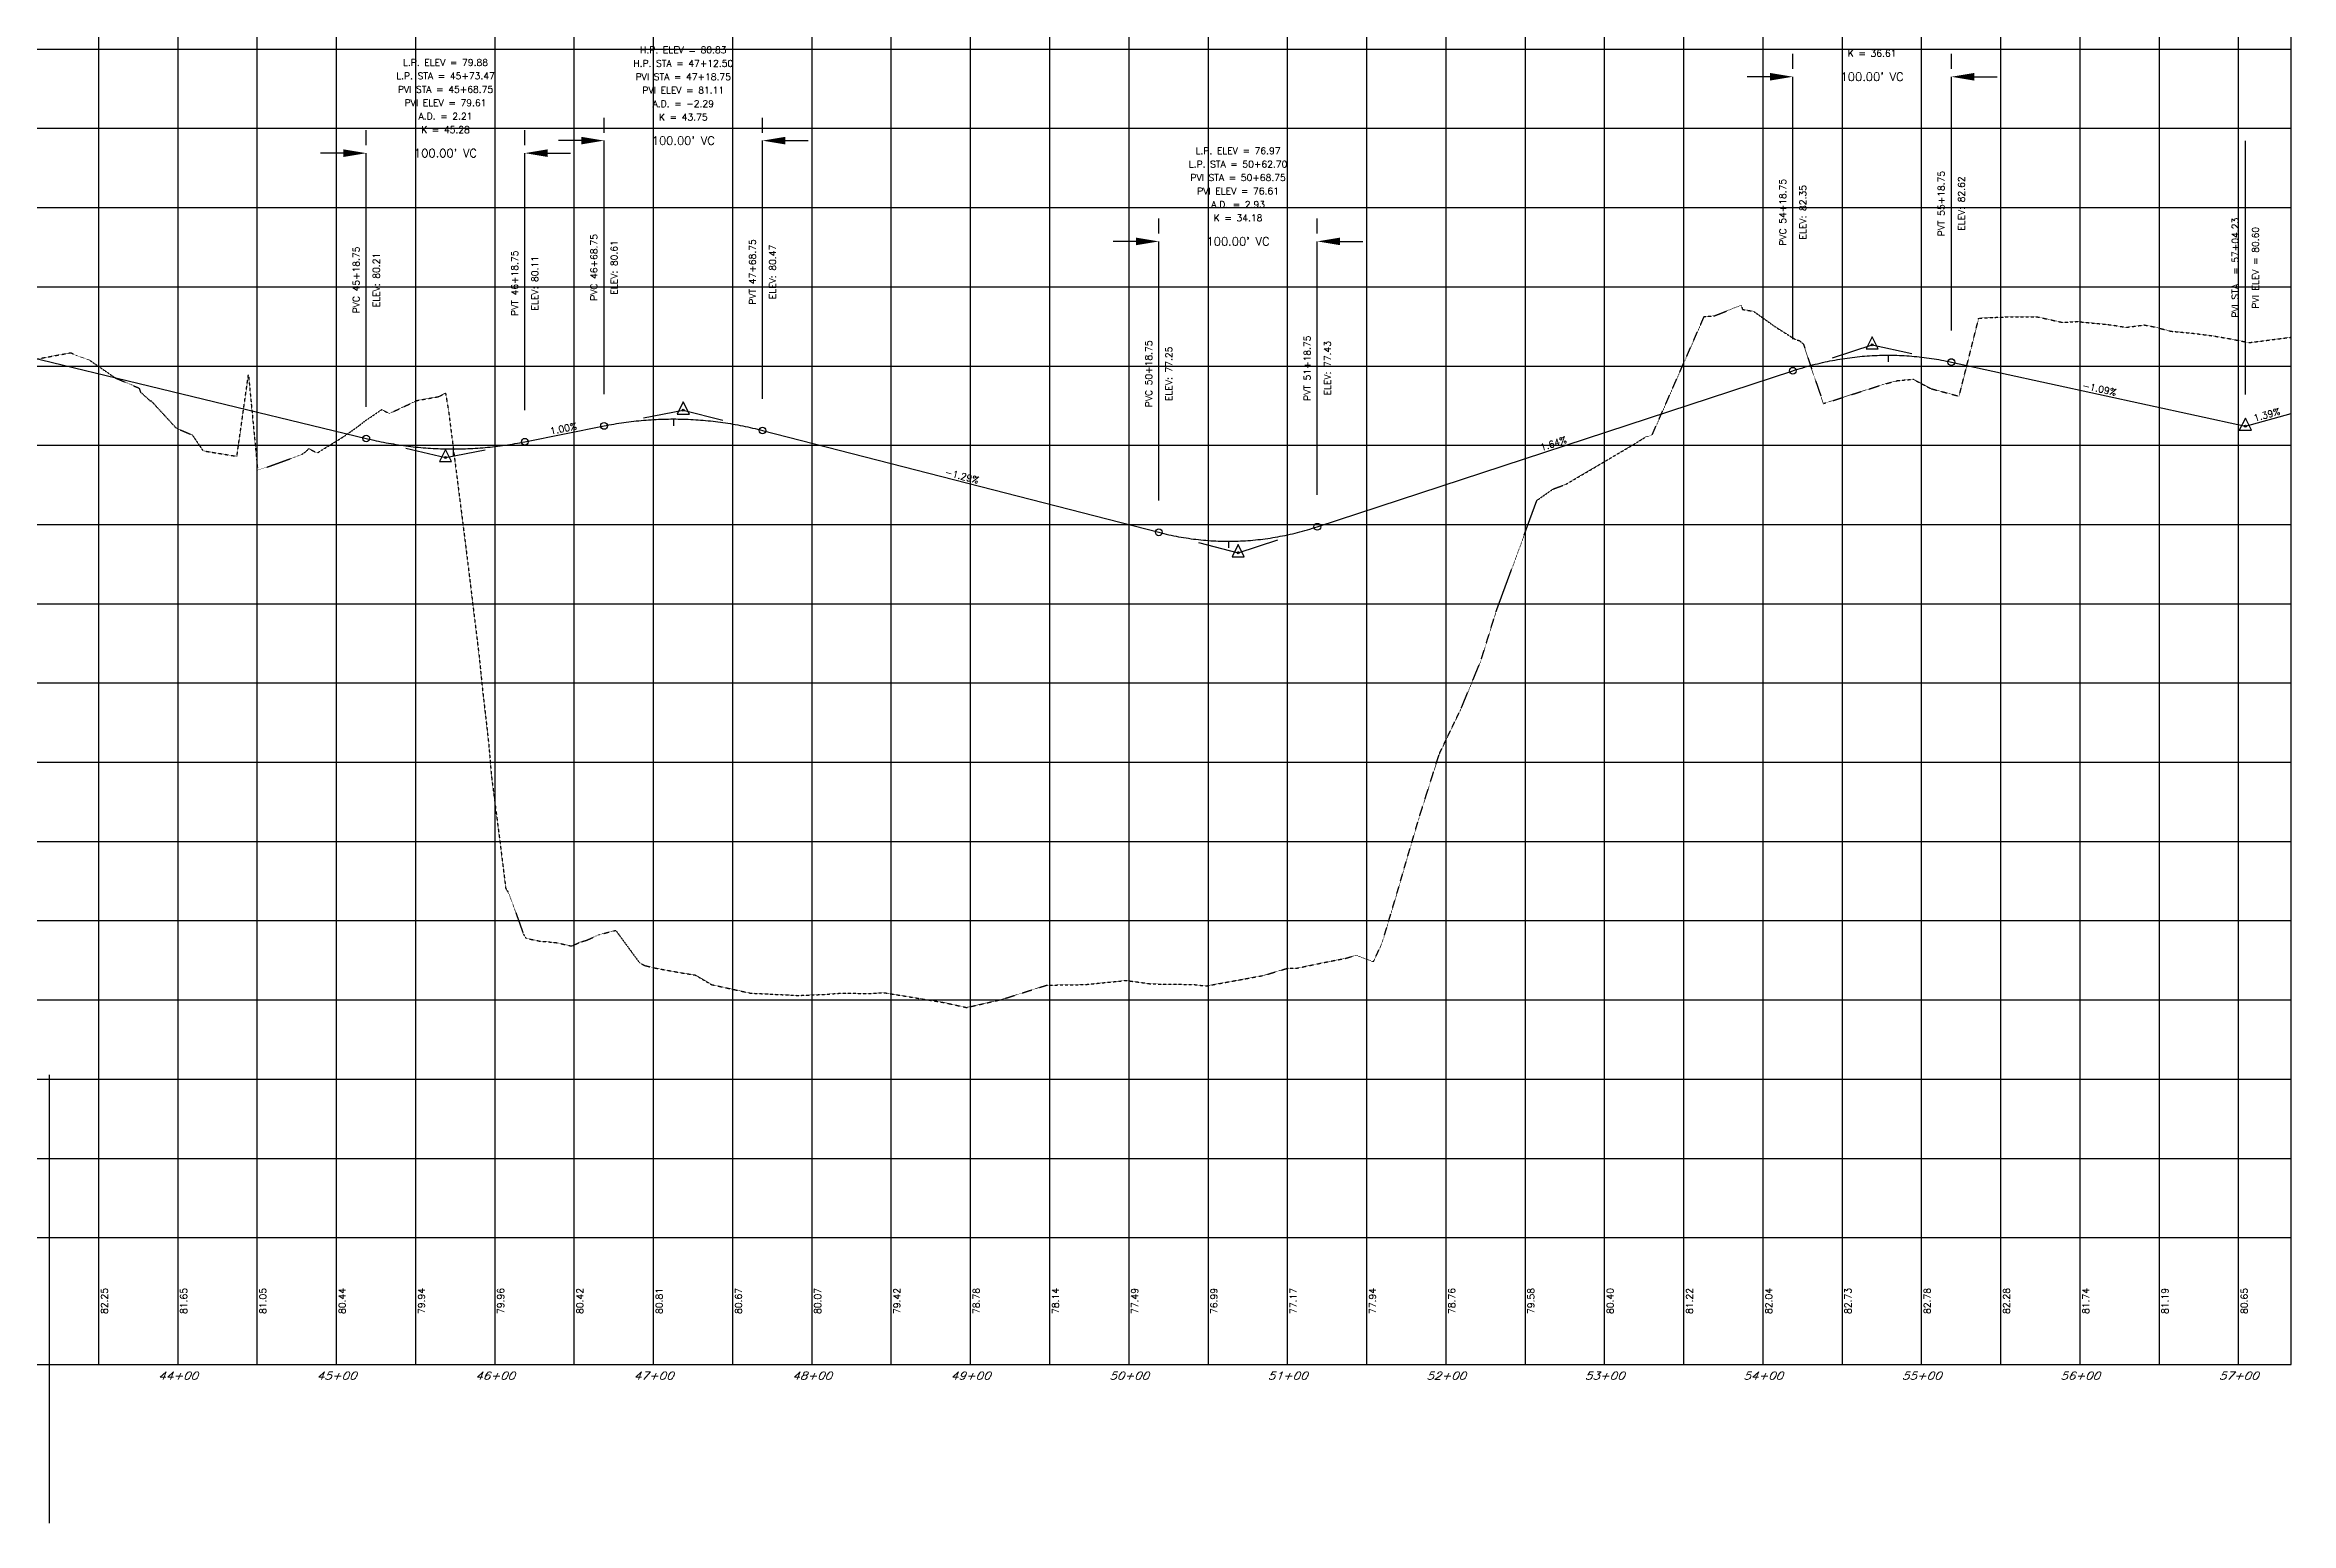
# Model space of a CAD drawing. Header units: inches. Extents: x 42 to 5940, y 215 to 3803.
# Drawn here: x 4444 to 5861, y 2073 to 3005 of the extents above; entities that cross this region are included whole.
import ezdxf
from ezdxf.enums import TextEntityAlignment as Align

# ---------------------------------------------------------------- set-up
doc = ezdxf.new("R2010")
doc.units = ezdxf.units.IN
doc.header["$MEASUREMENT"] = 0
doc.linetypes.add('DASHED4', pattern=[0.1875, 0.125, -0.0625])
for name, color, linetype in [('LOOPPBASE', 6, 'Continuous'), ('LOOPPEGC', 3, 'DASHED4'), ('LOOPPFGC', 5, 'Continuous'), ('LOOPPFGCT', 3, 'Continuous'), ('LOOPPGRID', 9, 'Continuous'), ('LOOPPVGRID', 9, 'Continuous'), ('P7PIT', 3, 'Continuous')]:
    doc.layers.add(name, color=color, linetype=linetype)
doc.styles.add('60L', font='simplex.shx', dxfattribs={"height": 5.3})
doc.styles.add('60S', font='simplex.shx', dxfattribs={"width": 1.15, "oblique": 22, "height": 4.8})
doc.dimstyles.get("Standard").update_dxf_attribs({"dimtxt": 0.18, "dimasz": 0.18, "dimexe": 0.18, "dimexo": 0.0625, "dimgap": 0.09, "dimtad": 0, "dimtih": 1, "dimtoh": 1, "dimdec": 4, "dimzin": 0, "dimdsep": 46, "dimtxsty": 'Standard', "dimcen": 0.09, "dimadec": 0, "dimazin": 0, "dimtfac": 1, "dimtdec": 4, "dimtofl": 0, "dimtmove": 0, "dimatfit": 3, "dimfxl": 1, "dimtolj": 1, "dimtzin": 0, "dimarcsym": 0})

# ---------------------------------------------------------------- blocks, each defined once
blk = doc.blocks.new('*D6')
at = {"layer": 'DEFPOINTS', "color": 0}
for p in [(5546.6, 2985.2), (5646.6, 2985.2), (5646.6, 2985.2)]:
    blk.add_point(p, dxfattribs=at)
at = {"layer": 'LOOPPFGCT', "color": 0, "lineweight": -2}
for p, q in [((5546.6, 2990.2), (5546.6, 2999.6)), ((5646.6, 2990.2), (5646.6, 2999.6)), ((5532.2, 2985.2), (5517.8, 2985.2)), ((5661, 2985.2), (5675.4, 2985.2))]:
    blk.add_line(p, q, dxfattribs=at)
at = {"layer": 'LOOPPFGCT', "color": 0}
for points in [[(5532.2, 2987.6), (5532.2, 2982.8), (5546.6, 2985.2)], [(5661, 2987.6), (5661, 2982.8), (5646.6, 2985.2)]]:
    blk.add_solid(points, dxfattribs=at)
at = {"layer": 'LOOPPFGCT', "color": 0, "insert": (5596.6, 2985.2), "char_height": 5.3, "attachment_point": 5, "style": '60L'}
blk.add_mtext("\\A1;100.00' VC", dxfattribs=at)
blk = doc.blocks.new('*D7')
at = {"layer": 'DEFPOINTS', "color": 0}
for p in [(5146.6, 2881.3), (5246.6, 2881.3), (5246.6, 2881.3)]:
    blk.add_point(p, dxfattribs=at)
at = {"layer": 'LOOPPFGCT', "color": 0, "lineweight": -2}
for p, q in [((5146.6, 2886.3), (5146.6, 2895.7)), ((5246.6, 2886.3), (5246.6, 2895.7)), ((5132.2, 2881.3), (5117.8, 2881.3)), ((5261, 2881.3), (5275.4, 2881.3))]:
    blk.add_line(p, q, dxfattribs=at)
at = {"layer": 'LOOPPFGCT', "color": 0}
for points in [[(5132.2, 2883.7), (5132.2, 2878.9), (5146.6, 2881.3)], [(5261, 2883.7), (5261, 2878.9), (5246.6, 2881.3)]]:
    blk.add_solid(points, dxfattribs=at)
at = {"layer": 'LOOPPFGCT', "color": 0, "insert": (5196.6, 2881.3), "char_height": 5.3, "attachment_point": 5, "style": '60L'}
blk.add_mtext("\\A1;100.00' VC", dxfattribs=at)
blk = doc.blocks.new('*D8')
at = {"layer": 'DEFPOINTS', "color": 0}
for p in [(4796.6, 2944.9), (4896.6, 2944.9), (4896.6, 2944.9)]:
    blk.add_point(p, dxfattribs=at)
at = {"layer": 'LOOPPFGCT', "color": 0, "lineweight": -2}
for p, q in [((4796.6, 2949.9), (4796.6, 2959.3)), ((4896.6, 2949.9), (4896.6, 2959.3)), ((4782.2, 2944.9), (4767.8, 2944.9)), ((4911, 2944.9), (4925.4, 2944.9))]:
    blk.add_line(p, q, dxfattribs=at)
at = {"layer": 'LOOPPFGCT', "color": 0}
for points in [[(4782.2, 2947.3), (4782.2, 2942.5), (4796.6, 2944.9)], [(4911, 2947.3), (4911, 2942.5), (4896.6, 2944.9)]]:
    blk.add_solid(points, dxfattribs=at)
at = {"layer": 'LOOPPFGCT', "color": 0, "insert": (4846.6, 2944.9), "char_height": 5.3, "attachment_point": 5, "style": '60L'}
blk.add_mtext("\\A1;100.00' VC", dxfattribs=at)
blk = doc.blocks.new('*D9')
at = {"layer": 'DEFPOINTS', "color": 0}
for p in [(4646.6, 2937), (4746.6, 2937), (4746.6, 2937)]:
    blk.add_point(p, dxfattribs=at)
at = {"layer": 'LOOPPFGCT', "color": 0, "lineweight": -2}
for p, q in [((4646.6, 2942), (4646.6, 2951.4)), ((4746.6, 2942), (4746.6, 2951.4)), ((4632.2, 2937), (4617.8, 2937)), ((4761, 2937), (4775.4, 2937))]:
    blk.add_line(p, q, dxfattribs=at)
at = {"layer": 'LOOPPFGCT', "color": 0}
for points in [[(4632.2, 2939.4), (4632.2, 2934.6), (4646.6, 2937)], [(4761, 2939.4), (4761, 2934.6), (4746.6, 2937)]]:
    blk.add_solid(points, dxfattribs=at)
at = {"layer": 'LOOPPFGCT', "color": 0, "insert": (4696.6, 2937), "char_height": 5.3, "attachment_point": 5, "style": '60L'}
blk.add_mtext("\\A1;100.00' VC", dxfattribs=at)
blk = doc.blocks.new('PVI2')
for p, q in [((0, 0.1), (-0.075, -0.05)), ((0.075, -0.05), (0, 0.1)), ((-0.075, -0.05), (0.075, -0.05))]:
    blk.add_line(p, q)
blk.add_circle((0, 0), 0.0125)
at = {"flags": 1}
for tag, p in [('K', (0, -0.005)), ('LENGTH', (0, -0.033))]:
    blk.add_attdef(tag, text='', height=0.01, dxfattribs=at).set_placement(p, align=Align.CENTER)

msp = doc.modelspace()

# ---------------------------------------------------------------- linework, layer by layer
at = {"layer": 'LOOPPBASE'}
for p, q in [((97.84189, 2252.67837), (5860.92124, 2252.67837)), ((4477.84189, 2172.67837), (4477.84189, 2252.67837)), ((4527.84189, 2172.67837), (4527.84189, 2252.67837)), ((4577.84189, 2172.67837), (4577.84189, 2252.67837)), ((4627.84189, 2172.67837), (4627.84189, 2252.67837)), ((4677.84189, 2172.67837), (4677.84189, 2252.67837)), ((4727.84189, 2172.67837), (4727.84189, 2252.67837)), ((4777.84189, 2172.67837), (4777.84189, 2252.67837)), ((4827.84189, 2172.67837), (4827.84189, 2252.67837)), ((4877.84189, 2172.67837), (4877.84189, 2252.67837)), ((4927.84189, 2172.67837), (4927.84189, 2252.67837)), ((4977.84189, 2172.67837), (4977.84189, 2252.67837)), ((5027.84189, 2172.67837), (5027.84189, 2252.67837)), ((5077.84189, 2172.67837), (5077.84189, 2252.67837)), ((5127.84189, 2172.67837), (5127.84189, 2252.67837)), ((5177.84189, 2172.67837), (5177.84189, 2252.67837)), ((5227.84189, 2172.67837), (5227.84189, 2252.67837)), ((5277.84189, 2172.67837), (5277.84189, 2252.67837)), ((5327.84189, 2172.67837), (5327.84189, 2252.67837)), ((5377.84189, 2172.67837), (5377.84189, 2252.67837)), ((5427.84189, 2172.67837), (5427.84189, 2252.67837)), ((5477.84189, 2172.67837), (5477.84189, 2252.67837)), ((5527.84189, 2172.67837), (5527.84189, 2252.67837)), ((5577.84189, 2172.67837), (5577.84189, 2252.67837)), ((5627.84189, 2172.67837), (5627.84189, 2252.67837)), ((5677.84189, 2172.67837), (5677.84189, 2252.67837)), ((5727.84189, 2172.67837), (5727.84189, 2252.67837)), ((5777.84189, 2172.67837), (5777.84189, 2252.67837)), ((5827.84189, 2172.67837), (5827.84189, 2252.67837)), ((5860.92124, 2172.67837), (5860.92124, 2252.67837)), ((97.84189, 2172.67837), (5860.92124, 2172.67837))]:
    msp.add_line(p, q, dxfattribs=at)
at = {"layer": 'LOOPPEGC', "flags": 128}
msp.add_lwpolyline([(97.84189, 3685.21358), (101.58964, 3682.63508), (103.67878, 3682.5249), (114.74895, 3674.56918), (120.07145, 3673.74788), (129.02708, 3667.8281), (129.02867, 3667.88598), (130.28725, 3665.82114), (131.96832, 3664.60054), (145.21132, 3655.04062), (155.36302, 3644.99188), (173.64392, 3637.04839), (174.54557, 3635.96265), (175.96959, 3636.06156), (176.69418, 3635.62626), (177.56089, 3635.09502), (179.72708, 3632.79605), (181.88043, 3630.50609), (185.05484, 3629.04139), (186.89835, 3627.79247), (190.06475, 3626.49093), (194.16525, 3624.86229), (194.95302, 3624.28873), (195.73259, 3623.75815), (199.83762, 3621.96575), (200.72435, 3621.46565), (204.83966, 3619.84042), (205.71811, 3619.34536), (209.83563, 3617.55426), (210.47208, 3617.20555), (213.96603, 3615.42249), (214.58778, 3615.08048), (218.10012, 3613.28865), (218.92761, 3612.96016), (223.10765, 3610.65106), (223.91372, 3610.33054), (228.11371, 3608.17601), (228.54945, 3607.98942), (229.47554, 3607.69587), (232.47369, 3606.35858), (234.10121, 3605.33114), (234.94492, 3604.65205), (254.41103, 3592.07267), (256.69195, 3590.69413), (258.98933, 3589.21556), (260.05665, 3588.56589), (262.3723, 3587.07345), (264.70304, 3585.57351), (267.05717, 3583.95857), (278.08933, 3576.79668), (280.51792, 3575.22916), (280.89616, 3575.03163), (283.34581, 3573.43447), (285.83923, 3571.80904), (288.37621, 3570.15282), (298.69272, 3563.45442), (301.27127, 3561.77072), (301.85382, 3561.34709), (304.48646, 3559.63774), (308.48976, 3555.96195), (311.1211, 3554.15513), (312.48454, 3553.19126), (313.85072, 3552.33108), (314.50477, 3551.36151), (321.33763, 3545.02061), (330.34705, 3538.42157), (333.08443, 3536.0137), (343.60714, 3526.2751), (346.31683, 3523.77889), (348.47893, 3521.93244), (350.64626, 3519.96627), (361.2215, 3510.24049), (363.89706, 3507.23036), (366.5961, 3504.29563), (369.32498, 3501.32542), (372.10493, 3498.19584), (372.60206, 3497.63175), (375.42734, 3494.89811), (378.30229, 3492.12134), (381.21592, 3489.18728), (391.12141, 3480.08483), (395.06676, 3477.09973), (398.60216, 3472.73417), (408.91745, 3462.88684), (419.83329, 3453.5565), (430.57038, 3443.17934), (437.76751, 3438.17306), (440.54896, 3435.27912), (443.29888, 3432.31436), (446.02489, 3429.48312), (448.73888, 3426.65904), (449.80468, 3425.46021), (472.1713, 3401.25668), (474.69995, 3398.94167), (477.24747, 3396.49949), (479.77676, 3394.19477), (482.34721, 3391.746), (483.97104, 3390.3193), (485.61752, 3388.76467), (486.87355, 3387.13453), (490.96564, 3381.80091), (491.73271, 3380.87837), (494.84222, 3379.58856), (496.04081, 3380.05452), (506.82243, 3369.37429), (516.44517, 3361.43212), (519.79855, 3358.81317), (523.67058, 3355.60729), (526.15885, 3353.54713), (528.63852, 3351.4877), (530.69973, 3350.05199), (531.51948, 3349.23583), (533.17621, 3348.60709), (535.94104, 3346.85009), (536.31842, 3346.63258), (536.58316, 3346.51473), (536.61255, 3346.43415), (538.11614, 3345.18628), (543.57805, 3338.55066), (543.97086, 3337.70045), (553.73144, 3327.77425), (559.80029, 3321.65092), (563.37683, 3318.03044), (565.04431, 3316.08711), (565.06721, 3316.08711), (574.35524, 3305.76896), (579.56613, 3298.30995), (593.33451, 3284.20269), (594.17047, 3283.85743), (594.19337, 3283.85743), (596.10737, 3282.90056), (607.15599, 3272.00051), (608.37882, 3270.56766), (608.49015, 3270.39361), (614.24566, 3264.93555), (623.29664, 3251.15364), (623.31954, 3251.15364), (625.27522, 3248.1676), (632.86791, 3240.22655), (652.4228, 3220.49221), (652.44571, 3220.49221), (659.77114, 3213.23544), (660.4678, 3212.50247), (660.4713, 3212.49831), (660.51756, 3212.46293), (660.58153, 3212.41713), (660.6755, 3212.34607), (660.82758, 3212.23116), (661.84533, 3211.46265), (681.54897, 3196.07734), (681.57187, 3196.07734), (682.68945, 3195.22908), (689.86374, 3190.78334), (689.93938, 3190.73877), (690.38129, 3190.47837), (691.18324, 3189.99495), (691.60339, 3189.74168), (693.52657, 3188.59451), (696.35292, 3187.09427), (698.96011, 3185.38116), (709.06947, 3179.07118), (710.67514, 3178.04039), (710.69804, 3178.04039), (716.25592, 3174.46547), (725.60474, 3168.7093), (729.15554, 3166.56276), (732.52547, 3164.4028), (735.73526, 3162.4687), (736.63768, 3161.88941), (736.65389, 3161.88941), (738.75816, 3160.54198), (741.15977, 3158.9972), (743.55266, 3157.57178), (746.51921, 3155.67409), (749.48057, 3153.77971), (760.15209, 3147.2323), (763.19833, 3145.28032), (766.24706, 3143.45215), (768.97567, 3141.62681), (771.7011, 3139.92519), (784.6225, 3133.53762), (787.62619, 3131.97749), (790.61211, 3130.30431), (793.60848, 3128.62862), (796.59293, 3127.07573), (799.58381, 3125.40326), (802.56895, 3123.73053), (805.55481, 3122.17688), (808.54139, 3120.50336), (821.73769, 3114.08322), (824.29197, 3112.67399), (826.84342, 3111.26565), (829.77794, 3109.38619), (832.71556, 3107.50391), (835.65827, 3105.61838), (838.6128, 3103.72443), (861.0778, 3090.13772), (863.97748, 3088.1619), (866.87157, 3086.30181), (869.78223, 3084.43571), (872.69802, 3082.56631), (875.29909, 3080.80963), (877.90246, 3079.16869), (880.40192, 3078.11047), (884.74015, 3074.23488), (887.22403, 3072.77003), (898.04699, 3066.86904), (900.99172, 3065.3342), (903.9459, 3063.79666), (906.91012, 3062.37832), (909.86922, 3060.84436), (912.82115, 3059.43411), (915.76371, 3057.91063), (918.70325, 3056.3867), (929.41843, 3050.55483), (932.41166, 3049.12001), (933.63009, 3048.52344), (934.83909, 3047.80683), (937.82707, 3045.8995), (940.80486, 3043.87477), (946.76475, 3039.83044), (955.45557, 3033.93716), (961.33524, 3029.94419), (963.71559, 3028.30254), (965.59122, 3027.13164), (967.46405, 3025.84721), (970.38754, 3024.09795), (973.30235, 3022.34949), (984.7098, 3014.57611), (987.58888, 3012.8523), (990.46294, 3011.01681), (993.33201, 3009.2991), (996.19145, 3007.58316), (998.89869, 3005.98606), (1001.60867, 3004.38629), (1013.70656, 2997.62342), (1016.56703, 2995.90577), (1019.43452, 2994.18662), (1019.52045, 2994.10207), (1025.24979, 2990.66032), (1030.99905, 2987.20517), (1042.94605, 2980.47837), (1045.64735, 2978.86882), (1048.35479, 2977.2599), (1049.72821, 2976.70656), (1051.24298, 2976.06038), (1054.24355, 2974.90229), (1057.36144, 2973.58015), (1066.71704, 2970.02536), (1069.81242, 2968.8261), (1073.0357, 2967.60521), (1076.35052, 2966.21372), (1077.06974, 2965.93774), (1080.42173, 2965.5195), (1086.62921, 2963.16084), (1090.07188, 2962.74075), (1092.42482, 2962.37239), (1092.44043, 2962.37239), (1093.54863, 2962.17198), (1097.15695, 2961.66459), (1099.27098, 2961.32664), (1101.44875, 2960.98156), (1109.12055, 2959.17141), (1112.8179, 2957.92113), (1116.66007, 2956.46022), (1120.68306, 2955.12647), (1124.80137, 2953.59143), (1127.02014, 2952.90428), (1129.83746, 2952.51561), (1135.13703, 2951.76838), (1135.15264, 2951.76838), (1138.34291, 2951.21586), (1139.68375, 2950.96768), (1140.91665, 2950.74005), (1147.2975, 2949.74067), (1153.52472, 2947.71191), (1161.29972, 2948.03106), (1162.08126, 2947.88288), (1165.11659, 2947.56849), (1177.84925, 2943.46591), (1177.86486, 2943.46591), (1178.47469, 2943.24952), (1186.26253, 2939.63307), (1192.76057, 2937.8835), (1196.04607, 2935.06521), (1204.83817, 2927.87784), (1211.0668, 2922.92511), (1213.4164, 2921.95277), (1216.37668, 2919.67982), (1220.56147, 2917.77124), (1220.57708, 2917.77124), (1224.43455, 2915.92402), (1229.65711, 2912.30719), (1231.93604, 2910.8288), (1233.96845, 2909.50773), (1234.0464, 2909.51398), (1247.33797, 2907.24975), (1249.12128, 2907.06683), (1250.7893, 2906.95725), (1253.90487, 2906.65504), (1255.07713, 2906.49864), (1263.27368, 2902.81311), (1263.28929, 2902.81311), (1268.40996, 2900.43292), (1269.32041, 2900.00833), (1272.60373, 2899.66485), (1277.14211, 2899.0821), (1288.21199, 2894.86074), (1289.34487, 2894.42058), (1289.81717, 2894.23507), (1294.66439, 2897.0267), (1298.38839, 2906.39406), (1303.03475, 2913.06004), (1310.1975, 2927.63226), (1310.93339, 2928.20268), (1314.05213, 2904.11805), (1317.07471, 2877.63559), (1317.89438, 2877.21064), (1321.43321, 2874.66937), (1328.68121, 2876.22966), (1331.07289, 2874.78216), (1337.51957, 2871.66721), (1342.13051, 2869.55792), (1348.36032, 2878.81642), (1349.45724, 2882.32208), (1350.10184, 2884.41076), (1350.66431, 2886.09986), (1352.15282, 2892.62844), (1354.51402, 2893.4641), (1360.96147, 2872.89578), (1363.93949, 2867.82306), (1365.71878, 2863.3956), (1369.70019, 2857.55252), (1370.64341, 2856.16287), (1376.48513, 2854.77991), (1382.00485, 2853.46947), (1386.77218, 2852.10473), (1390.39701, 2851.06372), (1393.24582, 2850.25235), (1395.54322, 2849.59899), (1407.95471, 2846.67553), (1410.77703, 2845.82656), (1411.43705, 2845.60775), (1413.31414, 2845.27651), (1435.50475, 2843.06067), (1435.76124, 2843.06816), (1435.86837, 2843.04333), (1436.39723, 2842.82224), (1436.41111, 2842.81851), (1436.4475, 2842.80614), (1436.48592, 2842.79303), (1436.56845, 2842.76621), (1436.61172, 2842.75266), (1436.79593, 2842.63782), (1478.57951, 2828.48822), (1480.95629, 2828.47263), (1482.45846, 2827.85653), (1483.21836, 2827.5547), (1483.97555, 2827.22286), (1484.30958, 2827.10578), (1484.64505, 2826.98774), (1485.3935, 2826.69482), (1486.13851, 2826.43404), (1526.62627, 2818.09261), (1527.54594, 2817.75782), (1528.0023, 2817.62884), (1528.4417, 2817.4881), (1528.45465, 2817.48911), (1528.87438, 2817.49433), (1529.26598, 2817.49824), (1529.95559, 2817.54837), (1536.17258, 2816.50338), (1539.2704, 2815.99848), (1568.81724, 2806.08429), (1570.05278, 2805.45746), (1571.38907, 2804.84497), (1572.82849, 2804.18522), (1572.89653, 2804.18299), (1574.45977, 2803.93962), (1576.14941, 2803.74621), (1577.9801, 2803.46523), (1579.96885, 2803.23564), (1582.09087, 2802.92301), (1584.38441, 2802.66714), (1584.68893, 2802.57259), (1607.93977, 2795.85876), (1610.6757, 2795.21062), (1613.50955, 2794.53909), (1616.47007, 2793.83607), (1619.50299, 2793.11567), (1622.59931, 2792.38226), (1625.81151, 2791.62161), (1629.22123, 2791.12029), (1629.91656, 2790.99492), (1633.18456, 2789.94411), (1636.68456, 2788.8187), (1644.76829, 2786.05868), (1653.7271, 2783.09922), (1658.70343, 2782.25941), (1665.06963, 2780.62097), (1666.45684, 2782.20062), (1668.55558, 2785.43527), (1676.0564, 2797.02357), (1678.51447, 2801.41336), (1683.17954, 2811.90548), (1708.81571, 2818.3633), (1717.76296, 2818.46949), (1720.51124, 2819.58073), (1750.02392, 2824.69813), (1764.09971, 2826.28245), (1765.70499, 2826.25246), (1766.12126, 2826.18933), (1767.92656, 2826.55532), (1812.04858, 2837.71549), (1819.81716, 2830.57223), (1833.08652, 2822.57017), (1848.55377, 2718.30513), (1854.53149, 2678.26345), (1862.73995, 2678.71966), (1867.64392, 2678.87837), (1870.09556, 2694.21178), (1872.69989, 2707.59688), (1885.73203, 2779.77161), (1902.82532, 2871.13884), (1906.8132, 2873.75161), (1919.85724, 2872.48731), (1926.96517, 2872.84073), (1935.90295, 2875.22517), (1952.0891, 2878.07427), (1967.65691, 2882.68505), (1985.20712, 2883.7156), (2018.14489, 2881.18716), (2022.41893, 2880.3838), (2039.77939, 2883.12809), (2042.19592, 2883.46277), (2044.97465, 2883.724), (2050.99712, 2884.50772), (2059.18602, 2885.57553), (2069.49628, 2886.87971), (2069.57828, 2886.90789), (2070.78839, 2887.32394), (2079.86713, 2890.19683), (2082.50348, 2890.95977), (2084.20059, 2891.4529), (2092.08434, 2893.90902), (2092.08717, 2893.91371), (2095.70946, 2892.9801), (2107.08582, 2884.31453), (2107.21278, 2883.96441), (2107.21636, 2883.95659), (2107.23466, 2883.95659), (2108.18828, 2881.74555), (2113.23047, 2879.34352), (2113.31939, 2879.30975), (2114.21316, 2879.1319), (2118.48502, 2878.21008), (2121.04185, 2877.60629), (2138.89187, 2855.03808), (2143.66263, 2849.63738), (2143.68093, 2849.63738), (2145.2635, 2847.74131), (2149.45916, 2859.47658), (2150.31852, 2859.51691), (2159.19458, 2861.7261), (2164.9946, 2860.71256), (2169.26764, 2861.45523), (2172.99615, 2860.13565), (2179.05188, 2857.573), (2180.1089, 2857.18977), (2180.1272, 2857.18977), (2183.62824, 2855.68031), (2199.10605, 2848.86214), (2207.49599, 2844.62007), (2211.39533, 2842.90977), (2216.55517, 2843.15062), (2216.57347, 2843.15062), (2218.48802, 2843.13942), (2232.06739, 2846.30738), (2234.64229, 2846.70044), (2239.31044, 2847.15239), (2240.56316, 2847.40944), (2241.58908, 2847.56347), (2242.66199, 2848.13769), (2253.00145, 2849.22254), (2253.01974, 2849.22254), (2256.6269, 2849.3831), (2274.74832, 2846.25612), (2280.29319, 2847.79601), (2280.30086, 2847.79601), (2281.42199, 2848.09149), (2297.94305, 2844.4427), (2319.5229, 2842.12448), (2330.32826, 2840.07753), (2331.62202, 2840.88543), (2333.68724, 2840.58309), (2349.95361, 2836.36719), (2386.64046, 2828.25945), (2391.05581, 2828.39048), (2396.31772, 2828.49583), (2425.0141, 2831.72132), (2445.0163, 2822.81993), (2460.7224, 2817.4672), (2477.59915, 2812.68604), (2502.14393, 2808.85301), (2505.98892, 2808.76545), (2524.80096, 2808.54088), (2534.69003, 2810.71063), (2559.30401, 2815.0805), (2575.69187, 2813.90405), (2598.30717, 2815.03373), (2614.73193, 2823.231), (2615.12262, 2823.33895), (2615.41728, 2823.45758), (2642.043, 2828.16377), (2663.12808, 2832.90128), (2675.89015, 2831.55812), (2681.84159, 2832.37696), (2686.51352, 2832.94296), (2718.09974, 2841.99729), (2722.42469, 2842.60056), (2722.44112, 2842.60056), (2725.6823, 2842.89201), (2726.10172, 2842.99926), (2730.22615, 2843.7094), (2754.07624, 2846.6063), (2754.08402, 2846.6063), (2755.22178, 2846.72174), (2765.83121, 2847.54949), (2793.48436, 2852.86797), (2796.30117, 2853.36565), (2799.67289, 2854.48233), (2823.10898, 2865.18565), (2851.12482, 2868.29916), (2863.17142, 2871.772), (2870.80159, 2872.6184), (2883.83447, 2879.03459), (2890.13268, 2879.06419), (2901.86617, 2879.95268), (2914.53751, 2882.9253), (2924.82274, 2926.8505), (2925.4799, 2929.68401), (2926.62883, 2929.30736), (2931.30044, 2929.381), (2931.56662, 2927.66143), (2932.24287, 2927.01976), (2945.29443, 2861.76288), (2949.64553, 2840.26616), (2950.22464, 2840.24573), (2952.7896, 2839.08683), (2971.72985, 2831.69926), (2984.13918, 2826.50172), (3010.74314, 2819.48866), (3043.59955, 2813.33936), (3045.90003, 2812.99929), (3047.10756, 2812.44656), (3047.79144, 2812.2039), (3063.35484, 2808.37944), (3071.10752, 2806.17456), (3100.27942, 2798.27382), (3100.30227, 2798.27382), (3115.95612, 2794.51768), (3116.4769, 2794.50182), (3118.44601, 2794.41121), (3129.47417, 2795.07338), (3129.49702, 2795.07338), (3139.05363, 2795.86189), (3158.66892, 2791.96917), (3158.69177, 2791.96917), (3168.9021, 2790.43095), (3176.62241, 2786.49962), (3187.86368, 2783.07983), (3187.88652, 2783.07983), (3200.30339, 2779.55168), (3213.33764, 2778.189), (3217.05843, 2777.92415), (3217.08128, 2777.92415), (3225.66185, 2777.27808), (3228.98681, 2777.06328), (3246.25318, 2775.09307), (3246.27603, 2775.09307), (3275.44793, 2771.71087), (3275.47078, 2771.71087), (3278.09237, 2771.40782), (3279.25717, 2771.372), (3280.02987, 2771.38426), (3304.64268, 2772.52576), (3304.66553, 2772.52576), (3326.63916, 2773.68089), (3330.34963, 2773.1009), (3333.83744, 2772.33176), (3333.86028, 2772.33176), (3356.48816, 2767.49535), (3356.49881, 2767.49535), (3360.40428, 2766.67608), (3384.79379, 2763.2452), (3416.46905, 2761.09557), (3417.25462, 2760.96953), (3419.09087, 2760.86207), (3439.96268, 2758.54092), (3473.27738, 2755.0629), (3495.13158, 2753.01369), (3510.90174, 2752.27818), (3544.72096, 2749.26268), (3546.89529, 2749.06415), (3550.30048, 2749.34054), (3576.50884, 2758.67837), (3589.09798, 2760.6575), (3598.16913, 2764.97544), (3599.73621, 2764.72423), (3621.32109, 2774.25906), (3649.81006, 2791.22449), (3655.60976, 2792.46937), (3660.45884, 2793.4923), (3661.03192, 2793.55406), (3683.2272, 2793.35313), (3686.06619, 2793.51685), (3694.4774, 2799.01266), (3694.94127, 2799.24415), (3696.10362, 2800.51378), (3697.05016, 2800.72636), (3702.9386, 2814.82063), (3705.66725, 2820.01863), (3719.07561, 2833.95691), (3738.53841, 2850.51288), (3739.45957, 2851.32535), (3740.37471, 2851.70262), (3744.782, 2848.35559), (3744.89222, 2848.25393), (3754.04057, 2853.88121), (3756.29982, 2859.12696), (3760.50349, 2863.61702), (3771.99712, 2869.84535), (3778.89749, 2871.00988), (3795.707, 2864.6203), (3802.90976, 2870.44856), (3809.48682, 2873.05579), (3824.72709, 2862.61128), (3831.03448, 2863.3423), (3831.05818, 2863.3423), (3844.5568, 2851.40383), (3859.1829, 2848.64207), (3859.2066, 2848.64207), (3862.34901, 2844.81002), (3880.00016, 2803.62915), (3887.33133, 2787.48316), (3887.35502, 2787.48316), (3889.62633, 2780.15515), (3905.86981, 2727.09947), (3908.70998, 2720.62214), (3915.47974, 2709.32111), (3915.50344, 2709.32111), (3922.98485, 2688.78184), (3934.75571, 2671.60083), (3943.62817, 2665.13259), (3943.65186, 2665.13259), (3946.00269, 2660.98234), (3955.20127, 2672.3393), (3959.72418, 2679.24612), (3971.77658, 2718.18534), (3971.80028, 2718.18534), (3974.81306, 2724.70078), (3979.00959, 2734.70009), (3984.89892, 2755.21303), (3990.32111, 2776.47578), (3999.92501, 2807.28648), (3999.9487, 2807.28648), (4003.1732, 2814.54546), (4013.5722, 2857.05262), (4017.86836, 2870.54742), (4028.07342, 2901.39984), (4028.09712, 2901.39984), (4029.34592, 2904.47348), (4031.58391, 2904.59761), (4033.47492, 2901.92779), (4038.56959, 2901.17941), (4040.05932, 2901.94578), (4051.4642, 2949.2666), (4053.42156, 2956.5533), (4053.67541, 2956.8457), (4056.22185, 2951.88407), (4056.24554, 2951.88407), (4057.35632, 2949.6443), (4061.4359, 2928.87174), (4061.53929, 2928.38051), (4061.53944, 2928.38051), (4068.55825, 2894.96409), (4077.28239, 2889.74021), (4092.28662, 2893.33001), (4103.13169, 2895.84441), (4110.08526, 2892.06303), (4140.29499, 2883.8229), (4159.482, 2882.39497), (4164.81814, 2884.03495), (4172.39876, 2879.40739), (4175.68915, 2879.25306), (4191.04158, 2877.82888), (4195.73949, 2878.30204), (4205.13886, 2873.68488), (4240.07727, 2865.5592), (4245.62655, 2863.32858), (4291.72569, 2853.44036), (4292.29535, 2853.3351), (4292.83229, 2853.15038), (4293.36991, 2853.0344), (4319.08287, 2848.14036), (4327.59632, 2847.36225), (4341.91421, 2841.9385), (4347.5956, 2840.90387), (4368.74388, 2828.79172), (4383.8922, 2829.37553), (4392.09429, 2823.86382), (4397.62421, 2823.26902), (4401.37854, 2822.77319), (4423.16714, 2811.89325), (4438.20746, 2807.07458), (4438.22388, 2807.07458), (4438.35499, 2807.02975), (4460.17855, 2811.05446), (4464.05332, 2809.14821), (4471.94177, 2806.4172), (4478.80713, 2801.68238), (4478.82356, 2801.68238), (4488.22974, 2795.17092), (4503.28765, 2788.72659), (4504.15053, 2786.21569), (4506.62828, 2784.03022), (4506.63356, 2784.03022), (4510.17439, 2780.75472), (4510.89402, 2780.64127), (4526.64909, 2763.5194), (4536.90388, 2759.09747), (4543.62226, 2749.16107), (4564.78222, 2745.73903), (4564.96875, 2745.48058), (4565.10314, 2746.55722), (4572.2529, 2797.20183), (4573.19315, 2787.5262), (4578.05587, 2736.98115), (4586.84232, 2739.88775), (4605.55757, 2746.65605), (4608.74403, 2748.85387), (4610.30009, 2750.53522), (4615.65983, 2747.81606), (4632.61187, 2758.30647), (4640.81304, 2764.11271), (4646.20793, 2768.29276), (4656.39996, 2775.20709), (4659.97029, 2773.24195), (4660.00507, 2773.24195), (4661.21689, 2772.75878), (4678.64155, 2780.9076), (4679.16231, 2781.01327), (4679.19709, 2781.01327), (4692.51638, 2783.41626), (4696.58699, 2785.58488), (4698.35434, 2775.22731), (4698.38912, 2775.22731), (4709.76042, 2685.37264), (4717.54636, 2621.51533), (4717.58114, 2621.51533), (4719.87429, 2598.90389), (4723.05374, 2571.25003), (4723.99239, 2562.33238), (4725.48271, 2544.49934), (4730.82943, 2503.1387), (4734.57323, 2473.01781), (4736.20145, 2470.51565), (4736.73839, 2469.19589), (4736.77317, 2469.19589), (4738.42458, 2464.93531), (4745.68553, 2444.26359), (4747.36232, 2441.5643), (4755.93041, 2439.78427), (4755.96519, 2439.78427), (4766.20774, 2438.85652), (4775.12244, 2436.85124), (4775.15722, 2436.85124), (4776.55386, 2436.82272), (4781.5752, 2439.14733), (4785.32113, 2440.23922), (4785.3263, 2440.23922), (4785.80855, 2440.39779), (4793.61426, 2443.87253), (4803.97423, 2446.56073), (4814.68759, 2431.92989), (4817.29198, 2428.42582), (4818.38899, 2426.94931), (4818.99272, 2426.11025), (4822.43715, 2424.30255), (4830.39473, 2422.44003), (4846.1673, 2419.62036), (4854.18817, 2418.35225), (4864.41018, 2412.32229), (4888.82195, 2406.94571), (4919.28149, 2405.46988), (4930.88589, 2405.93977), (4934.73125, 2406.0763), (4945.62595, 2406.89172), (4964.31128, 2406.7516), (4971.46913, 2407.12094), (4971.48556, 2407.12094), (4973.46941, 2407.18981), (5010.43672, 2401.10264), (5012.06881, 2400.77708), (5012.08523, 2400.77708), (5025.31937, 2397.87194), (5047.41302, 2402.91542), (5052.66848, 2404.58199), (5052.68491, 2404.58199), (5075.92491, 2411.97155), (5093.26815, 2412.2358), (5093.28458, 2412.2358), (5099.66529, 2412.31074), (5126.0146, 2414.92237), (5133.86783, 2413.87755), (5133.88425, 2413.87755), (5141.63306, 2412.75781), (5168.24468, 2412.4125), (5174.4675, 2411.66708), (5174.48392, 2411.66708), (5176.31193, 2411.45001), (5213.07574, 2418.15837), (5215.06717, 2418.81244), (5215.0836, 2418.81244), (5227.70762, 2422.60554), (5233.58207, 2422.69096), (5251.84404, 2426.45871), (5255.66684, 2427.2434), (5255.68327, 2427.2434), (5264.21213, 2428.85796), (5271.08434, 2430.84142), (5281.93804, 2426.65303), (5286.5331, 2436.52987), (5288.76214, 2442.83166), (5296.26652, 2467.99789), (5296.28294, 2467.99789), (5296.35843, 2468.22314), (5304.21036, 2495.28508), (5304.21048, 2495.28508), (5310.79421, 2517.59659), (5323.53524, 2557.8398), (5337.08642, 2586.03127), (5349.73267, 2616.53867), (5359.37367, 2647.64644), (5385.11796, 2717.89371), (5395.29496, 2725.00416), (5403.24008, 2727.92408), (5445.8733, 2752.98641), (5454.06247, 2758.10385), (5454.70964, 2758.08067), (5457.75477, 2759.06981), (5463.8482, 2772.88357), (5490.63963, 2833.86752), (5497.13547, 2834.35342), (5514.20361, 2841.07901), (5514.77137, 2838.36781), (5521.7533, 2837.22066), (5535.92152, 2827.12322), (5548.44805, 2819.26929), (5550.69429, 2818.74061), (5553.28721, 2816.47589), (5558.86399, 2799.50288), (5561.90322, 2790.60687), (5565.85886, 2778.99733), (5568.11739, 2779.68845), (5571.42431, 2780.70556), (5584.31098, 2784.87004), (5590.0184, 2786.68463), (5593.85526, 2787.9024), (5596.62321, 2788.78272), (5598.71024, 2789.50341), (5600.33846, 2790.01053), (5601.30912, 2790.29649), (5602.14564, 2790.5431), (5603.15078, 2790.89007), (5603.99786, 2791.18276), (5612.94477, 2793.54013), (5622.55817, 2794.29076), (5633.54294, 2788.42779), (5635.84793, 2787.80997), (5638.67323, 2787.04934), (5642.22693, 2786.0926), (5646.84177, 2784.84907), (5651.49871, 2783.60954), (5663.72011, 2832.19201), (5663.89793, 2832.87799), (5663.93959, 2832.88269), (5663.95518, 2832.88131), (5675.66869, 2833.44042), (5683.05211, 2833.73061), (5700.30606, 2833.69372), (5700.33311, 2833.69372), (5700.83276, 2833.68502), (5716.56019, 2830.2325), (5724.97048, 2830.65837), (5724.99753, 2830.65837), (5726.4597, 2830.66875), (5744.5894, 2828.93818), (5749.6349, 2828.27362), (5749.66195, 2828.27362), (5756.83372, 2827.06812), (5768.27462, 2828.57893), (5774.29932, 2827.43935), (5774.32637, 2827.43935), (5785.18671, 2824.61376), (5798.93045, 2823.34461), (5798.95739, 2823.34461), (5810.67053, 2821.843), (5821.62161, 2820.01485), (5834.45495, 2817.42689), (5860.92024, 2820.85184)], dxfattribs=at)
at = {"layer": 'LOOPPFGC'}
for p, q in [((3987.84189, 2916.17691), (4646.59189, 2756.96292)), ((5571.59189, 2807.87837), (5596.59189, 2816.07837)), ((5596.59189, 2816.07837), (5621.59189, 2810.62143)), ((5246.59189, 2701.27837), (5546.59189, 2799.67837)), ((5646.59189, 2805.16449), (5832.07189, 2764.67837)), ((4746.59189, 2754.87837), (4796.59189, 2764.87837)), ((4821.59189, 2769.87837), (4846.59189, 2774.87837)), ((4846.59189, 2774.87837), (4871.59189, 2768.4498)), ((5832.07189, 2764.67837), (5860.92189, 2772.67837)), ((5832.07189, 2764.67837), (5832.07189, 2764.67837)), ((5832.07189, 2764.67837), (5832.07189, 2764.67837)), ((4671.59189, 2750.92065), (4696.59189, 2744.87837)), ((4696.59189, 2744.87837), (4721.59189, 2749.87837)), ((4896.59189, 2762.02123), (5146.59189, 2697.73551)), ((5196.59189, 2684.87837), (5221.59189, 2693.07837)), ((5171.59189, 2691.30694), (5196.59189, 2684.87837))]:
    msp.add_line(p, q, dxfattribs=at)
at = {"layer": 'LOOPPFGC', "flags": 128}
for points in [[(5546.59189, 2799.67837), (5548.15439, 2800.1842), (5549.71689, 2800.6767), (5551.27939, 2801.15585), (5552.84189, 2801.62167), (5554.40439, 2802.07416), (5555.96689, 2802.51331), (5557.52939, 2802.93912), (5559.09189, 2803.35159), (5560.65439, 2803.75073), (5562.21689, 2804.13653), (5563.77939, 2804.50899), (5565.34189, 2804.86812), (5566.90439, 2805.2139), (5568.46689, 2805.54636), (5570.02939, 2805.86547), (5571.59189, 2806.17125), (5573.15439, 2806.46369), (5574.71689, 2806.7428), (5576.27939, 2807.00857), (5577.84189, 2807.261), (5579.40439, 2807.50009), (5580.96689, 2807.72585), (5582.52939, 2807.93827), (5584.09189, 2808.13735), (5585.65439, 2808.3231), (5587.21689, 2808.49551), (5588.77939, 2808.65459), (5590.34189, 2808.80032), (5591.90439, 2808.93272), (5593.46689, 2809.05178), (5595.02939, 2809.15751), (5596.59189, 2809.2499), (5598.15439, 2809.32895), (5599.71689, 2809.39467), (5601.27939, 2809.44705), (5602.84189, 2809.48609), (5604.40439, 2809.51179), (5605.96689, 2809.52416), (5607.52939, 2809.52319), (5609.09189, 2809.50889), (5610.65439, 2809.48124), (5612.21689, 2809.44026), (5613.77939, 2809.38595), (5615.34189, 2809.31829), (5616.90439, 2809.2373), (5618.46689, 2809.14298), (5620.02939, 2809.03531), (5621.59189, 2808.91431), (5623.15439, 2808.77998), (5624.71689, 2808.6323), (5626.27939, 2808.47129), (5627.84189, 2808.29694), (5629.40439, 2808.10926), (5630.96689, 2807.90824), (5632.52939, 2807.69388), (5634.09189, 2807.46618), (5635.65439, 2807.22515), (5637.21689, 2806.97078), (5638.77939, 2806.70307), (5640.34189, 2806.42203), (5641.90439, 2806.12765), (5643.46689, 2805.81993), (5645.02939, 2805.49888), (5646.59189, 2805.16449)], [(4796.59189, 2764.87837), (4798.15439, 2765.18529), (4799.71689, 2765.48105), (4801.27939, 2765.76565), (4802.84189, 2766.03908), (4804.40439, 2766.30136), (4805.96689, 2766.55248), (4807.52939, 2766.79243), (4809.09189, 2767.02123), (4810.65439, 2767.23886), (4812.21689, 2767.44533), (4813.77939, 2767.64065), (4815.34189, 2767.8248), (4816.90439, 2767.99779), (4818.46689, 2768.15962), (4820.02939, 2768.31029), (4821.59189, 2768.4498), (4823.15439, 2768.57815), (4824.71689, 2768.69533), (4826.27939, 2768.80136), (4827.84189, 2768.89623), (4829.40439, 2768.97993), (4830.96689, 2769.05248), (4832.52939, 2769.11386), (4834.09189, 2769.16408), (4835.65439, 2769.20315), (4837.21689, 2769.23105), (4838.77939, 2769.24779), (4840.34189, 2769.25337), (4841.90439, 2769.24779), (4843.46689, 2769.23105), (4845.02939, 2769.20315), (4846.59189, 2769.16408), (4848.15439, 2769.11386), (4849.71689, 2769.05248), (4851.27939, 2768.97993), (4852.84189, 2768.89623), (4854.40439, 2768.80136), (4855.96689, 2768.69533), (4857.52939, 2768.57815), (4859.09189, 2768.4498), (4860.65439, 2768.31029), (4862.21689, 2768.15962), (4863.77939, 2767.99779), (4865.34189, 2767.8248), (4866.90439, 2767.64065), (4868.46689, 2767.44533), (4870.02939, 2767.23886), (4871.59189, 2767.02123), (4873.15439, 2766.79243), (4874.71689, 2766.55248), (4876.27939, 2766.30136), (4877.84189, 2766.03908), (4879.40439, 2765.76565), (4880.96689, 2765.48105), (4882.52939, 2765.18529), (4884.09189, 2764.87837), (4885.65439, 2764.56029), (4887.21689, 2764.23105), (4888.77939, 2763.89065), (4890.34189, 2763.53908), (4891.90439, 2763.17636), (4893.46689, 2762.80248), (4895.02939, 2762.41743), (4896.59189, 2762.02123)], [(4646.59189, 2756.96292), (4648.15439, 2756.59067), (4649.71689, 2756.2292), (4651.27939, 2755.87852), (4652.84189, 2755.53862), (4654.40439, 2755.2095), (4655.96689, 2754.89117), (4657.52939, 2754.58362), (4659.09189, 2754.28685), (4660.65439, 2754.00087), (4662.21689, 2753.72567), (4663.77939, 2753.46126), (4665.34189, 2753.20762), (4666.90439, 2752.96478), (4668.46689, 2752.73271), (4670.02939, 2752.51143), (4671.59189, 2752.30093), (4673.15439, 2752.10121), (4674.71689, 2751.91228), (4676.27939, 2751.73414), (4677.84189, 2751.56677), (4679.40439, 2751.41019), (4680.96689, 2751.26439), (4682.52939, 2751.12938), (4684.09189, 2751.00515), (4685.65439, 2750.8917), (4687.21689, 2750.78904), (4688.77939, 2750.69716), (4690.34189, 2750.61606), (4691.90439, 2750.54575), (4693.46689, 2750.48622), (4695.02939, 2750.43747), (4696.59189, 2750.39951), (4698.15439, 2750.37233), (4699.71689, 2750.35593), (4701.27939, 2750.35032), (4702.84189, 2750.35549), (4704.40439, 2750.37144), (4705.96689, 2750.39818), (4707.52939, 2750.4357), (4709.09189, 2750.48401), (4710.65439, 2750.5431), (4712.21689, 2750.61297), (4713.77939, 2750.69362), (4715.34189, 2750.78506), (4716.90439, 2750.88729), (4718.46689, 2751.00029), (4720.02939, 2751.12408), (4721.59189, 2751.25865), (4723.15439, 2751.40401), (4724.71689, 2751.56015), (4726.27939, 2751.72707), (4727.84189, 2751.90478), (4729.40439, 2752.09327), (4730.96689, 2752.29254), (4732.52939, 2752.5026), (4734.09189, 2752.72344), (4735.65439, 2752.95506), (4737.21689, 2753.19747), (4738.77939, 2753.45066), (4740.34189, 2753.71464), (4741.90439, 2753.98939), (4743.46689, 2754.27494), (4745.02939, 2754.57126), (4746.59189, 2754.87837)], [(5146.59189, 2697.73551), (5148.15439, 2697.34087), (5149.71689, 2696.96051), (5151.27939, 2696.59444), (5152.84189, 2696.24265), (5154.40439, 2695.90515), (5155.96689, 2695.58194), (5157.52939, 2695.27301), (5159.09189, 2694.97837), (5160.65439, 2694.69801), (5162.21689, 2694.43194), (5163.77939, 2694.18015), (5165.34189, 2693.94265), (5166.90439, 2693.71944), (5168.46689, 2693.51051), (5170.02939, 2693.31587), (5171.59189, 2693.13551), (5173.15439, 2692.96944), (5174.71689, 2692.81765), (5176.27939, 2692.68015), (5177.84189, 2692.55694), (5179.40439, 2692.44801), (5180.96689, 2692.35337), (5182.52939, 2692.27301), (5184.09189, 2692.20694), (5185.65439, 2692.15515), (5187.21689, 2692.11765), (5188.77939, 2692.09444), (5190.34189, 2692.08551), (5191.90439, 2692.09087), (5193.46689, 2692.11051), (5195.02939, 2692.14444), (5196.59189, 2692.19265), (5198.15439, 2692.25515), (5199.71689, 2692.33194), (5201.27939, 2692.42301), (5202.84189, 2692.52837), (5204.40439, 2692.64801), (5205.96689, 2692.78194), (5207.52939, 2692.93015), (5209.09189, 2693.09265), (5210.65439, 2693.26944), (5212.21689, 2693.46051), (5213.77939, 2693.66587), (5215.34189, 2693.88551), (5216.90439, 2694.11944), (5218.46689, 2694.36765), (5220.02939, 2694.63015), (5221.59189, 2694.90694), (5223.15439, 2695.19801), (5224.71689, 2695.50337), (5226.27939, 2695.82301), (5227.84189, 2696.15694), (5229.40439, 2696.50515), (5230.96689, 2696.86765), (5232.52939, 2697.24444), (5234.09189, 2697.63551), (5235.65439, 2698.04087), (5237.21689, 2698.46051), (5238.77939, 2698.89444), (5240.34189, 2699.34265), (5241.90439, 2699.80515), (5243.46689, 2700.28194), (5245.02939, 2700.77301), (5246.59189, 2701.27837)]]:
    msp.add_lwpolyline(points, dxfattribs=at)
at = {"layer": 'LOOPPFGCT'}
for p, q in [((5546.59189, 2819.67837), (5546.59189, 2985.16449)), ((5646.59189, 2825.16449), (5646.59189, 2985.16449)), ((4646.59189, 2776.96292), (4646.59189, 2936.96292)), ((4746.59189, 2774.87837), (4746.59189, 2936.96292)), ((4796.59189, 2784.87837), (4796.59189, 2944.87837)), ((4896.59189, 2782.02123), (4896.59189, 2944.87837)), ((5832.07189, 2784.67837), (5832.07189, 2944.67837)), ((5146.59189, 2717.73551), (5146.59189, 2881.27837)), ((5246.59189, 2721.27837), (5246.59189, 2881.27837)), ((5606.63463, 2809.52538), (5606.63463, 2805.28538)), ((4840.34189, 2769.25337), (4840.34189, 2765.01337)), ((4701.31138, 2750.35032), (4701.31138, 2746.11032)), ((5190.53721, 2692.0854), (5190.53721, 2687.8454))]:
    msp.add_line(p, q, dxfattribs=at)
for centre in [(5646.59189, 2805.16449), (5546.59189, 2799.67837), (4796.59189, 2764.87837), (4896.59189, 2762.02123), (4646.59189, 2756.96292), (4746.59189, 2754.87837), (5146.59189, 2697.73551), (5246.59189, 2701.27837)]:
    msp.add_circle(centre, 2.12, dxfattribs=at)
at = {"layer": 'LOOPPGRID'}
for p, q in [((4477.84189, 2252.67837), (4477.84189, 3802.67837)), ((4527.84189, 2252.67837), (4527.84189, 3802.67837)), ((4577.84189, 2252.67837), (4577.84189, 3802.67837)), ((4627.84189, 2252.67837), (4627.84189, 3802.67837)), ((4677.84189, 2252.67837), (4677.84189, 3802.67837)), ((4727.84189, 2252.67837), (4727.84189, 3802.67837)), ((4777.84189, 2252.67837), (4777.84189, 3802.67837)), ((4827.84189, 2252.67837), (4827.84189, 3802.67837)), ((4877.84189, 2252.67837), (4877.84189, 3802.67837)), ((4927.84189, 2252.67837), (4927.84189, 3802.67837)), ((4977.84189, 2252.67837), (4977.84189, 3802.67837)), ((5027.84189, 2252.67837), (5027.84189, 3802.67837)), ((5077.84189, 2252.67837), (5077.84189, 3802.67837)), ((5127.84189, 2252.67837), (5127.84189, 3802.67837)), ((5177.84189, 2252.67837), (5177.84189, 3802.67837)), ((5227.84189, 2252.67837), (5227.84189, 3802.67837)), ((5277.84189, 2252.67837), (5277.84189, 3802.67837)), ((5327.84189, 2252.67837), (5327.84189, 3802.67837)), ((5377.84189, 2252.67837), (5377.84189, 3802.67837)), ((5427.84189, 2252.67837), (5427.84189, 3802.67837)), ((5477.84189, 2252.67837), (5477.84189, 3802.67837)), ((5527.84189, 2252.67837), (5527.84189, 3802.67837)), ((5577.84189, 2252.67837), (5577.84189, 3802.67837)), ((5627.84189, 2252.67837), (5627.84189, 3802.67837)), ((5677.84189, 2252.67837), (5677.84189, 3802.67837)), ((5727.84189, 2252.67837), (5727.84189, 3802.67837)), ((5777.84189, 2252.67837), (5777.84189, 3802.67837)), ((5827.84189, 2252.67837), (5827.84189, 3802.67837)), ((5860.92124, 2252.67837), (5860.92124, 3802.67837)), ((97.84189, 3002.67837), (5860.92124, 3002.67837)), ((97.84189, 2952.67837), (5860.92124, 2952.67837)), ((97.84189, 2902.67837), (5860.92124, 2902.67837)), ((97.84189, 2852.67837), (5860.92124, 2852.67837)), ((97.84189, 2802.67837), (5860.92124, 2802.67837)), ((97.84189, 2752.67837), (5860.92124, 2752.67837)), ((97.84189, 2702.67837), (5860.92124, 2702.67837)), ((97.84189, 2652.67837), (5860.92124, 2652.67837)), ((97.84189, 2602.67837), (5860.92124, 2602.67837)), ((97.84189, 2552.67837), (5860.92124, 2552.67837)), ((97.84189, 2502.67837), (5860.92124, 2502.67837)), ((97.84189, 2452.67837), (5860.92124, 2452.67837)), ((97.84189, 2402.67837), (5860.92124, 2402.67837)), ((97.84189, 2352.67837), (5860.92124, 2352.67837)), ((97.84189, 2302.67837), (5860.92124, 2302.67837))]:
    msp.add_line(p, q, dxfattribs=at)
at = {"layer": 'LOOPPVGRID'}
for p, q in [((5527.84189, 2252.67837), (5527.84189, 2832.88142)), ((5677.84189, 2252.67837), (5677.84189, 2833.52583)), ((5727.84189, 2252.67837), (5727.84189, 2830.53681)), ((5777.84189, 2252.67837), (5777.84189, 2826.5247)), ((5827.84189, 2252.67837), (5827.84189, 2818.76047)), ((4477.84189, 2252.67837), (4477.84189, 2802.34808)), ((5477.84189, 2252.67837), (5477.84189, 2804.7367)), ((4677.84189, 2252.67837), (4677.84189, 2780.53363)), ((5577.84189, 2252.67837), (5577.84189, 2782.77948)), ((5627.84189, 2252.67837), (5627.84189, 2791.47065)), ((4527.84189, 2252.67837), (4527.84189, 2763.00505)), ((4627.84189, 2252.67837), (4627.84189, 2755.35467)), ((4577.84189, 2252.67837), (4577.84189, 2739.20531)), ((5427.84189, 2252.67837), (5427.84189, 2742.38648)), ((5377.84189, 2252.67837), (5377.84189, 2698.03985)), ((5327.84189, 2252.67837), (5327.84189, 2566.79923)), ((4727.84189, 2252.67837), (4727.84189, 2526.24939)), ((4777.84189, 2252.67837), (4777.84189, 2437.41901)), ((5277.84189, 2252.67837), (5277.84189, 2428.23371)), ((4827.84189, 2252.67837), (4827.84189, 2423.03754)), ((4877.84189, 2252.67837), (4877.84189, 2409.36401)), ((5077.84189, 2252.67837), (5077.84189, 2412.00076)), ((5127.84189, 2252.67837), (5127.84189, 2414.67926)), ((5177.84189, 2252.67837), (5177.84189, 2411.72918)), ((5227.84189, 2252.67837), (5227.84189, 2422.60749)), ((4927.84189, 2252.67837), (4927.84189, 2405.81651)), ((4977.84189, 2252.67837), (4977.84189, 2406.46982)), ((5027.84189, 2252.67837), (5027.84189, 2398.44777))]:
    msp.add_line(p, q, dxfattribs=at)
at = {"layer": 'P7PIT'}
msp.add_line((4446.71263, 2072.51365), (4446.71263, 2355.28632), dxfattribs=at)

# ---------------------------------------------------------------- block references
at = {"layer": 'LOOPPFGC', "xscale": 50.90036014405769, "yscale": 50.90036014405769, "zscale": 50.90036014405764}
for p in [(5596.59189, 2816.07837), (4846.59189, 2774.87837), (5832.07189, 2764.67837), (4696.59189, 2744.87837), (5196.59189, 2684.87837)]:
    msp.add_blockref('PVI2', p, dxfattribs=at)

# ---------------------------------------------------------------- texts
at = {"layer": 'LOOPPBASE', "style": '60S', "oblique": 22, "width": 1.15}
for s, p in [('44+00', (4527.84189, 2165.47837)), ('45+00', (4627.84189, 2165.47837)), ('46+00', (4727.84189, 2165.47837)), ('47+00', (4827.84189, 2165.47837)), ('48+00', (4927.84189, 2165.47837)), ('49+00', (5027.84189, 2165.47837)), ('50+00', (5127.84189, 2165.47837)), ('51+00', (5227.84189, 2165.47837)), ('52+00', (5327.84189, 2165.47837)), ('53+00', (5427.84189, 2165.47837)), ('54+00', (5527.84189, 2165.47837)), ('55+00', (5627.84189, 2165.47837)), ('56+00', (5727.84189, 2165.47837)), ('57+00', (5827.84189, 2165.47837))]:
    msp.add_text(s, height=4.8, dxfattribs=at).set_placement(p, align=Align.MIDDLE_CENTER)
at = {"layer": 'LOOPPFGCT', "style": '60L'}
for s, p in [('H.P. ELEV = 80.83', (4846.59189, 2999.99837)), ('L.P. ELEV = 79.88', (4696.59189, 2992.08292)), ('H.P. STA = 47+12.50', (4846.59189, 2991.51837)), ('K = 36.61', (5596.59189, 2997.88449)), ('L.P. STA = 45+73.47', (4696.59189, 2983.60292)), ('PVI STA = 45+68.75', (4696.59189, 2975.12292)), ('PVI STA = 47+18.75', (4846.59189, 2983.03837)), ('PVI ELEV = 81.11', (4846.59189, 2974.55837)), ('PVI ELEV = 79.61', (4696.59189, 2966.64292)), ('A.D. = 2.21', (4696.59189, 2958.16292)), ('A.D. = -2.29', (4846.59189, 2966.07837)), ('K = 43.75', (4846.59189, 2957.59837)), ('K = 45.28', (4696.59189, 2949.68292)), ('L.P. ELEV = 76.97', (5196.59189, 2936.39837)), ('L.P. STA = 50+62.70', (5196.59189, 2927.91837)), ('PVI STA = 50+68.75', (5196.59189, 2919.43837)), ('PVI ELEV = 76.61', (5196.59189, 2910.95837)), ('A.D. = 2.93', (5196.59189, 2902.47837)), ('K = 34.18', (5196.59189, 2893.99837))]:
    msp.add_text(s, height=4.24, dxfattribs=at).set_placement(p, align=Align.CENTER)
for s, p in [('PVC 54+18.75', (5542.35189, 2899.67837)), ('PVT 55+18.75', (5642.35189, 2905.16449)), ('PVI STA  = 57+04.23', (5827.83189, 2864.67837)), ('PVC 45+18.75', (4642.35189, 2856.96292)), ('PVC 46+68.75', (4792.35189, 2864.87837)), ('PVT 47+68.75', (4892.35189, 2862.02123)), ('PVT 46+18.75', (4742.35189, 2854.87837)), ('PVT 51+18.75', (5242.35189, 2801.27837)), ('PVC 50+18.75', (5142.35189, 2797.73551))]:
    msp.add_text(s, height=4.24, rotation=90, dxfattribs=at).set_placement(p, align=Align.CENTER)
for s, p in [('ELEV: 82.62', (5650.83189, 2905.16449)), ('ELEV: 82.35', (5550.83189, 2899.67837)), ('ELEV: 80.61', (4800.83189, 2864.87837)), ('ELEV: 80.47', (4900.83189, 2862.02123)), ('PVI ELEV = 80.60', (5836.31189, 2864.67837)), ('ELEV: 80.21', (4650.83189, 2856.96292)), ('ELEV: 80.11', (4750.83189, 2854.87837)), ('ELEV: 77.25', (5150.83189, 2797.73551)), ('ELEV: 77.43', (5250.83189, 2801.27837)), ('82.25', (4479.25523, 2212.67837)), ('81.65', (4529.25523, 2212.67837)), ('81.05', (4579.25523, 2212.67837)), ('80.44', (4629.25523, 2212.67837)), ('79.94', (4679.25523, 2212.67837)), ('79.96', (4729.25523, 2212.67837)), ('80.42', (4779.25523, 2212.67837)), ('80.81', (4829.25523, 2212.67837)), ('80.67', (4879.25523, 2212.67837)), ('80.07', (4929.25523, 2212.67837)), ('79.42', (4979.25523, 2212.67837)), ('78.78', (5029.25523, 2212.67837)), ('78.14', (5079.25523, 2212.67837)), ('77.49', (5129.25523, 2212.67837)), ('76.99', (5179.25523, 2212.67837)), ('77.17', (5229.25523, 2212.67837)), ('77.94', (5279.25523, 2212.67837)), ('78.76', (5329.25523, 2212.67837)), ('79.58', (5379.25523, 2212.67837)), ('80.40', (5429.25523, 2212.67837)), ('81.22', (5479.25523, 2212.67837)), ('82.04', (5529.25523, 2212.67837)), ('82.73', (5579.25523, 2212.67837)), ('82.78', (5629.25523, 2212.67837)), ('82.28', (5679.25523, 2212.67837)), ('81.74', (5729.25523, 2212.67837)), ('81.19', (5779.25523, 2212.67837)), ('80.65', (5829.25523, 2212.67837))]:
    msp.add_text(s, height=4.24, rotation=90, dxfattribs=at).set_placement(p, align=Align.TOP_CENTER)
for s, rotation, p in [('-1.09%', 347.68674722, (5739.33189, 2784.92143)), ('1.00%', 11.30993333, (4771.59189, 2759.87837)), ('1.39%', 15.4985, (5846.49689, 2768.67837)), ('1.64%', 18.15949167, (5396.59189, 2750.47837)), ('-1.29%', 345.57922778, (5021.59189, 2729.87837))]:
    msp.add_text(s, height=4.24, rotation=rotation, dxfattribs=at).set_placement(p, align=Align.BOTTOM_CENTER)

# ---------------------------------------------------------------- dimensions: what is measured, and where the dimension line sits
at = {"layer": 'LOOPPFGCT'}
for base, p1, p2, picture, middle in [((5646.59189, 2985.16449), (5546.59189, 2985.16449), (5646.59189, 2985.16449), '*D6', (5596.59189, 2985.16449)), ((4746.59189, 2936.96292), (4646.59189, 2936.96292), (4746.59189, 2936.96292), '*D9', (4696.59189, 2936.96292)), ((4896.59189, 2944.87837), (4796.59189, 2944.87837), (4896.59189, 2944.87837), '*D8', (4846.59189, 2944.87837)), ((5246.59189, 2881.27837), (5146.59189, 2881.27837), (5246.59189, 2881.27837), '*D7', (5196.59189, 2881.27837))]:
    dim = msp.add_linear_dim(base=base, p1=p1, p2=p2, text="100.00' VC", dimstyle='Standard', override={"dimscale": 80, "dimtxsty": '60L'}, dxfattribs=at)
    dim.commit()
    dim.dimension.update_dxf_attribs({"geometry": picture, "text_midpoint": middle})

doc.saveas('drawing.dxf')
